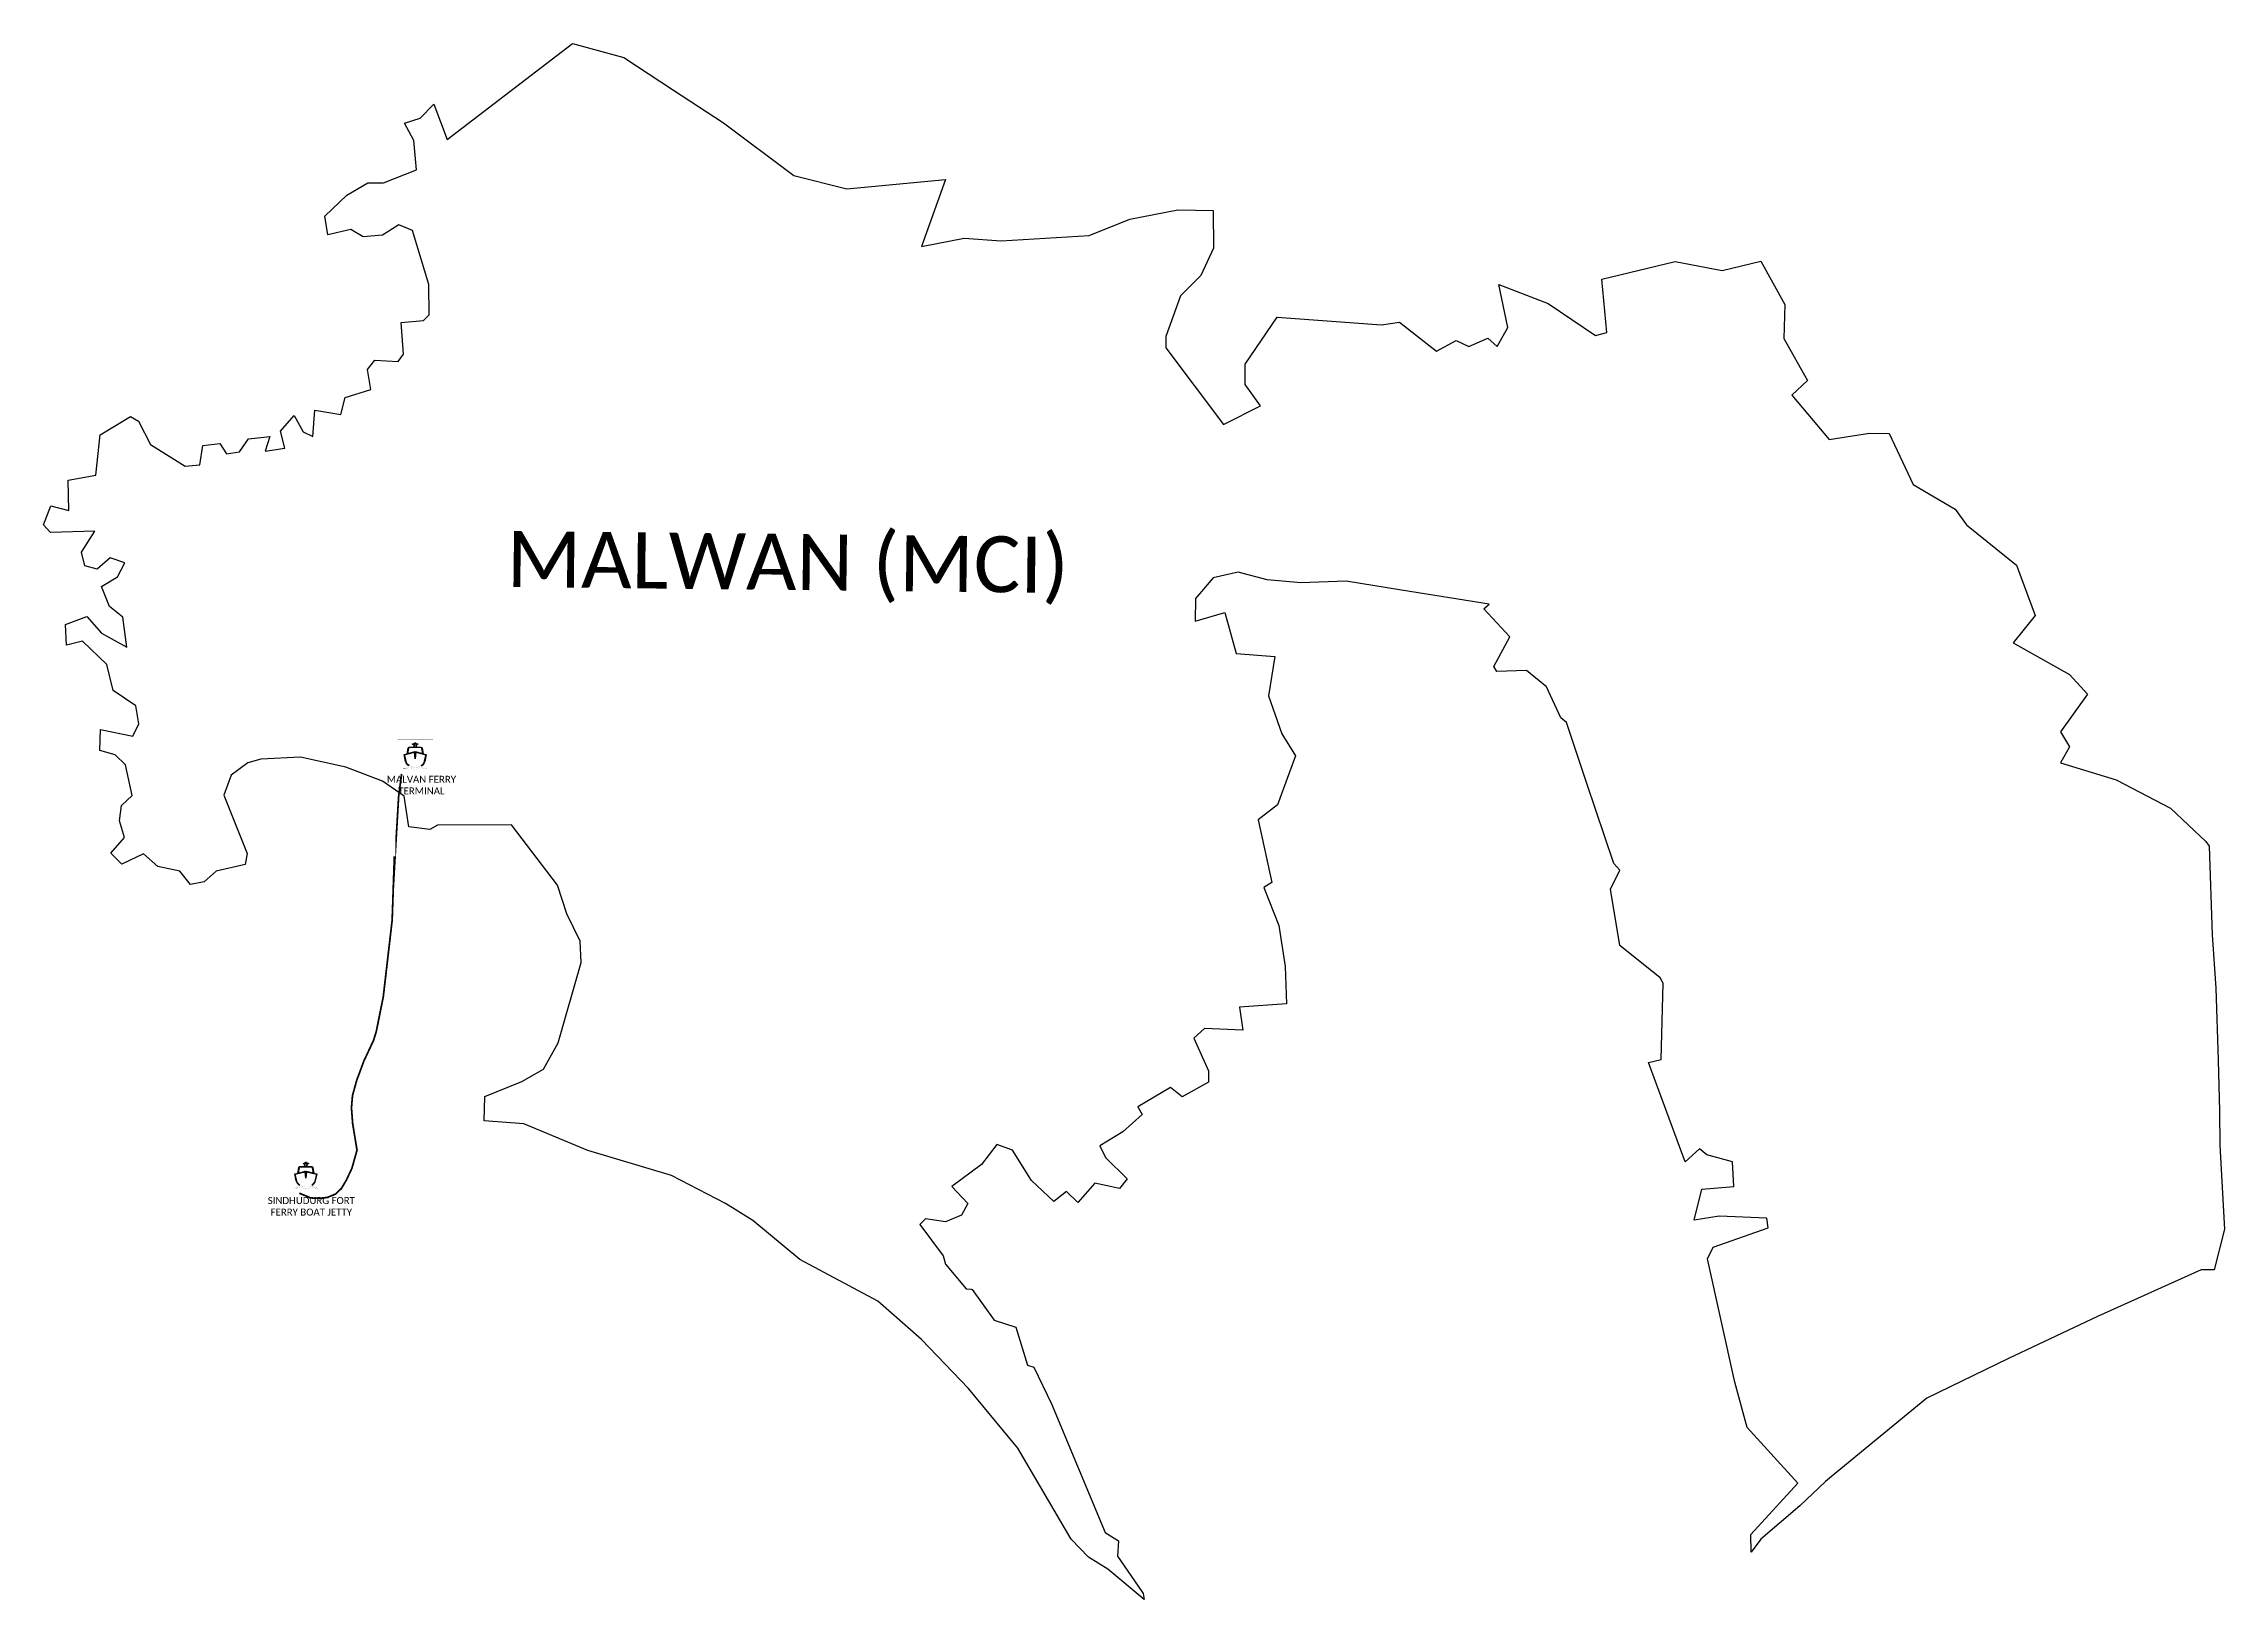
# Model space of a CAD drawing. Header units: metres. Extents: x 334693 to 340967, y 1773231 to 1777706.
import ezdxf

# ---------------------------------------------------------------- set-up
doc = ezdxf.new("R2010")
doc.units = ezdxf.units.M
doc.linetypes.add('DASHED2', pattern=[0.375, 0.25, -0.125])
for name, color, linetype in [('FERRY', 14, 'Continuous'), ('FERRY ROUTE', 5, 'Continuous'), ('JETTY TEXT', 7, 'Continuous'), ('VILLAGE NAME', 250, 'Continuous')]:
    doc.layers.add(name, color=color, linetype=linetype)

# ---------------------------------------------------------------- blocks, each defined once
blk = doc.blocks.new('TUYJYHJ')
h = blk.add_hatch(color=256)
h.dxf.hatch_style = 1
h.paths.add_polyline_path([(-17427, 33760, 0.3927863), (-17566, 33889), (-18045, 33889), (-18075, 34080), (-17901, 34205), (-17918, 34237), (-18098, 34237), (-18112, 34354), (-18272, 34355), (-18285, 34236), (-18465, 34234), (-18482, 34202), (-18306, 34078), (-18333, 33889), (-18821, 33889, 0.3808527), (-18952, 33762), (-19066, 33168), (-19383, 33085), (-19217, 32340, 0.1416171), (-18869, 31851, 0.0136089), (-18837, 31886, -0.1415696), (-19171, 32353), (-19326, 33051), (-18254, 33330), (-18191, 32633), (-18127, 33330), (-17055, 33051), (-17210, 32353, -0.1421711), (-17546, 31885, 0.0134174), (-17514, 31849, 0.1421217), (-17165, 32340), (-16999, 33085), (-17315, 33168)])
h.paths.add_polyline_path([(-17377, 33184), (-18191, 33396), (-19003, 33184), (-18894, 33755, -0.3875835), (-18819, 33831), (-17566, 33831, -0.4030462), (-17485, 33753)], flags=16)
h.paths.add_polyline_path([(-17522, 33276), (-18153, 33444, 0.1099752), (-18246, 33444), (-18863, 33280, -0.3953326), (-18920, 33345), (-18859, 33724, -0.2949015), (-18804, 33783), (-17594, 33782, -0.3365152), (-17524, 33736), (-17447, 33341, -0.3840616)], flags=0)
h.paths.add_polyline_path([(-18093, 33889), (-18286, 33889), (-18255, 34100), (-18379, 34188), (-18243, 34190), (-18230, 34308), (-18154, 34307), (-18140, 34190), (-18003, 34190), (-18126, 34101)], flags=16)
at = {"const_width": 10}
blk.add_lwpolyline([(-20070, 34743), (-16263, 34743), (-16263, 31059), (-20070, 31059)], close=True, dxfattribs=at)
at = {"flags": 128}
for points in [[(-18869, 31851, -0.1416171), (-19217, 32340), (-19383, 33085), (-19066, 33168), (-18952, 33762, -0.3808527), (-18821, 33889), (-18333, 33889), (-18306, 34078), (-18482, 34202), (-18465, 34234), (-18285, 34236), (-18272, 34355), (-18112, 34354), (-18112, 34354), (-18098, 34237), (-17918, 34237), (-17901, 34205), (-18075, 34080), (-18045, 33889), (-17565, 33889), (-17565, 33889, -0.3919775), (-17427, 33760), (-17315, 33168), (-16999, 33085), (-17165, 32340, -0.1421217), (-17514, 31849)], [(-18837, 31886, -0.1415696), (-19171, 32353), (-19326, 33051), (-18254, 33330)], [(-17377, 33184), (-17485, 33753, 0.4019781), (-17565, 33831), (-18819, 33831, 0.3875835), (-18894, 33755), (-19003, 33184)], [(-18127, 33330), (-17055, 33051), (-17210, 32353, -0.1421711), (-17546, 31885)]]:
    blk.add_lwpolyline(points, format="xyb", dxfattribs=at)
for points in [[(-19003, 33184), (-18191, 33396), (-17377, 33184)], [(-18286, 33889), (-18255, 34100), (-18379, 34188), (-18243, 34190), (-18230, 34308), (-18154, 34307), (-18140, 34190), (-18003, 34190), (-18126, 34101), (-18093, 33889)], [(-18093, 33889), (-18286, 33889)], [(-18127, 33330), (-18191, 32633), (-18254, 33330)]]:
    blk.add_lwpolyline(points, dxfattribs=at)
at = {"const_width": 10, "flags": 128}
blk.add_lwpolyline([(-17594, 33782, -0.3365152), (-17524, 33736), (-17447, 33341, -0.3840616), (-17522, 33276), (-18153, 33444, 0.1099752), (-18246, 33444), (-18863, 33280, -0.3953326), (-18920, 33345), (-18859, 33724, -0.2949015), (-18804, 33783)], format="xyb", close=True, dxfattribs=at)
at = {"const_width": 10}
blk.add_lwpolyline([(-19531, 31574, 0.2463985), (-18801, 31932, 0.4206168), (-17584, 31932, 0.244555), (-16847, 31572, -0.2283367), (-17585, 31739, -0.420789), (-18798, 31742, -0.2663096)], format="xyb", close=True, dxfattribs=at)

msp = doc.modelspace()

# ---------------------------------------------------------------- linework, layer by layer
at = {"color": 6}
msp.add_lwpolyline([(335731.6, 1777476.9), (335776.9, 1777491.8), (335816.5, 1777531.2), (335854.5, 1777430), (336214.7, 1777705.8), (336362.9, 1777666.1), (336506, 1777572.2), (336649.1, 1777478.2), (336851.4, 1777326.8), (337004, 1777288.3), (337288, 1777314.6), (337219, 1777122.7), (337341.5, 1777145.9), (337447.8, 1777138.9), (337701.4, 1777154.2), (337818, 1777201), (337956.1, 1777227.5), (338057.8, 1777225.5), (338058.7, 1777117.4), (338022.5, 1777038.6), (337964.3, 1776980.3), (337921.7, 1776863.5), (337921.5, 1776830.8), (338088.2, 1776610.2), (338194.3, 1776663.6), (338150.6, 1776724.9), (338150.3, 1776783.9), (338242.3, 1776919.4), (338542, 1776896.5), (338594.1, 1776905), (338700.4, 1776821.5), (338757.4, 1776851.6), (338793.9, 1776834.7), (338848.5, 1776858.4), (338875.3, 1776835), (338905.7, 1776889.5), (338880, 1777012.5), (339022.1, 1776958.7), (339158.1, 1776866), (339190.4, 1776875), (339176.5, 1777027.9), (339387, 1777079.4), (339522.7, 1777053.2), (339633.8, 1777080.5), (339702.8, 1776955.5), (339699.3, 1776857.9), (339767.6, 1776736.4), (339722.9, 1776694.8), (339829.9, 1776567.4), (339946.4, 1776585), (340002.5, 1776584.6), (340071.6, 1776437.7), (340192.9, 1776367.1), (340225.2, 1776321.5), (340369.1, 1776205.8), (340422.6, 1776060.9), (340359.8, 1775982.4), (340521.6, 1775890.7), (340573.2, 1775834.8), (340495.9, 1775725.8), (340521.5, 1775683.3), (340495.6, 1775637.5), (340655.7, 1775588.6), (340812.5, 1775507.1), (340913.8, 1775410.6), (340923.7, 1775396.9), (340932.2, 1775142.5), (340942.5, 1774988.9), (340948.8, 1774781.6), (340953.3, 1774634.9), (340953.9, 1774536), (340967.2, 1774295.7), (340938.1, 1774178.4), (340900.4, 1774178.4), (340602.5, 1774044.9), (340345.9, 1773924), (340111.1, 1773809.5), (339837, 1773584.5), (339819.6, 1773570.3), (339745.5, 1773499.4), (339633.8, 1773404.2), (339605.6, 1773366.8), (339605, 1773417.7), (339740.5, 1773565.1), (339594.6, 1773725.1), (339558.8, 1773855.1), (339480, 1774210.6), (339496.2, 1774243.6), (339654.9, 1774299.6), (339651, 1774327.2), (339514.2, 1774332.8), (339442.2, 1774321.9), (339464.2, 1774411), (339556, 1774418.6), (339552.4, 1774489.1), (339478, 1774509.3), (339457.5, 1774527.2), (339416.2, 1774489.5), (339310.2, 1774775.2), (339346.8, 1774784), (339352.7, 1775003.6), (339343.6, 1775019), (339227.5, 1775111.4), (339201.3, 1775273.7), (339228.2, 1775328.4), (339210.8, 1775347.2), (339133, 1775577.8), (339074.1, 1775752.7), (339058.2, 1775766.6), (339017.2, 1775855.8), (338959.1, 1775902.9), (338874.3, 1775900.1), (338865.6, 1775914.6), (338911.7, 1775999.5), (338837, 1776079.6), (338852.4, 1776093.2), (338599.6, 1776134.1), (338441, 1776159.7), (338310.1, 1776154.5), (338213.5, 1776163.1), (338130.3, 1776185.3), (338058.4, 1776168.9), (338007, 1776109.7), (338005.9, 1776044.3), (338091.9, 1776069.1), (338124, 1775951.2), (338235.6, 1775942.9), (338217.2, 1775830.1), (338255.6, 1775720.1), (338294.6, 1775657.1), (338242.9, 1775516.1), (338187.7, 1775472.8), (338226.8, 1775292.7), (338203.9, 1775278.3), (338247, 1775169.3), (338264.8, 1775050.8), (338268.7, 1774943.7), (338134.3, 1774933.9), (338143.4, 1774868.5), (338033.5, 1774872.7), (338002.4, 1774845.3), (338044.6, 1774751.2), (338044.5, 1774718.9), (337968.5, 1774676), (337935.7, 1774702.9), (337841.4, 1774647.6), (337853.7, 1774625.5), (337798.3, 1774575.2), (337731.9, 1774535.3), (337747.9, 1774501.7), (337810.4, 1774440.8), (337788.8, 1774412.6), (337717.9, 1774428.3), (337669.2, 1774372.5), (337636.3, 1774404), (337600.1, 1774375.2), (337535.3, 1774435.9), (337480.4, 1774522.6), (337436.1, 1774539.5), (337391.9, 1774481.4), (337306.1, 1774418.3), (337352.4, 1774369.8), (337334.4, 1774336.4), (337288.5, 1774316.7), (337230.6, 1774325.7), (337213.9, 1774309.4), (337281.4, 1774219.3), (337288.3, 1774195.4), (337347.1, 1774124.5), (337361.5, 1774122.9), (337364.4, 1774122.6), (337427.8, 1774034), (337490.5, 1774013.6), (337524.2, 1773904.7), (337542.6, 1773899.1), (337592.9, 1773793.5), (337747.5, 1773423.2), (337785.6, 1773399.3), (337782.4, 1773355.3), (337852.8, 1773253.6), (337856.8, 1773247.8), (337859.1, 1773230.8), (337755.5, 1773317.8), (337699.5, 1773352.4), (337649.4, 1773403.6), (337496.2, 1773665.5), (337354.1, 1773837.7), (337218.6, 1773977.9), (337093.6, 1774088.3), (336869.4, 1774208.1), (336734.1, 1774320.4), (336655.1, 1774369.3), (336499.5, 1774450.4), (336259.5, 1774521.8), (336074.7, 1774598.2), (335961, 1774607.5), (335962.4, 1774677.7), (336069.4, 1774720.1), (336131.1, 1774755.8), (336173.7, 1774831.6), (336239.7, 1775062.5), (336237, 1775124.5), (336199.1, 1775202.6), (336171.5, 1775285), (336039.7, 1775458.3), (335827, 1775457.4), (335804.3, 1775444.8), (335744.4, 1775452.5), (335731.2, 1775541.1), (335668.8, 1775584), (335563.1, 1775624.2), (335432.9, 1775653.4), (335318.4, 1775647.3), (335280.7, 1775637.1), (335233.5, 1775601.6), (335211.7, 1775544), (335279, 1775376.7), (335273.7, 1775344.4), (335189.9, 1775325.5), (335155.2, 1775294.4), (335116.1, 1775287), (335084.9, 1775325.9), (335021.8, 1775339.3), (334980.9, 1775375.4), (334918.2, 1775345.4), (334887.1, 1775377.2), (334925.9, 1775422.4), (334911.4, 1775469.9), (334918, 1775514.7), (334948.5, 1775543), (334929.5, 1775631), (334899.8, 1775660.1), (334854.9, 1775672.3), (334857.1, 1775732.5), (334949.7, 1775713.8), (334967.6, 1775748.9), (334958.7, 1775800.7), (334893.9, 1775844.8), (334875, 1775920.2), (334805.7, 1775986.8), (334759.8, 1775975.1), (334756.3, 1776035.3), (334817.7, 1776058.3), (334860.1, 1776009.7), (334933.3, 1775969.8), (334921.3, 1776056.5), (334883.2, 1776086.9), (334860.3, 1776144), (334906.2, 1776172.5), (334926.8, 1776211.9), (334884.7, 1776226.9), (334847.2, 1776194.3), (334812.1, 1776203.8), (334802, 1776242.9), (334840.6, 1776303.4), (334713.3, 1776299.5), (334693.5, 1776321.7), (334713.9, 1776376.4), (334765.9, 1776363), (334763.7, 1776449.7), (334843.3, 1776464.5), (334856.2, 1776580.8), (334943.8, 1776633.4), (334966.4, 1776619.6), (335000.6, 1776552.8), (335100.6, 1776490.7), (335142.6, 1776493.9), (335151.8, 1776549.9), (335200.8, 1776556), (335219.2, 1776525.4), (335257, 1776531.4), (335283.2, 1776569.4), (335344.7, 1776575.6), (335331.1, 1776533.4), (335387, 1776542.4), (335375.4, 1776591.2), (335414.1, 1776636.4), (335439.7, 1776589.1), (335467.9, 1776575.3), (335474.2, 1776651), (335548.5, 1776639.1), (335560.7, 1776688.2), (335634.6, 1776711.3), (335625.7, 1776768.6), (335646.4, 1776795.3), (335713.6, 1776791.8), (335728.8, 1776812.9), (335722.4, 1776903.9), (335786.6, 1776909.4), (335802.8, 1776925.9), (335802.1, 1777012.7), (335755.1, 1777168.2), (335715.7, 1777184.4), (335668.5, 1777155), (335612.8, 1777150.4), (335577.5, 1777170.7), (335511.5, 1777155.6), (335502.7, 1777209.3), (335566.2, 1777269.7), (335625.8, 1777305.5), (335671.3, 1777305.5), (335765.9, 1777342.9), (335758.9, 1777427.5), (335731.6, 1777476.9)], dxfattribs=at)
at = {"layer": 'FERRY ROUTE', "linetype": 'DASHED2', "ltscale": 200, "const_width": 5}
msp.add_lwpolyline([(335428.8, 1774399.1), (335456.2, 1774388), (335459.6, 1774385.8), (335486.3, 1774384.1), (335509.3, 1774386.9), (335533.8, 1774396.8), (335550.7, 1774413.5), (335565.2, 1774438.3), (335580.5, 1774471), (335595.1, 1774523.1), (335582.6, 1774598.8), (335579.1, 1774644.3), (335582.1, 1774680.1), (335594.3, 1774724.1), (335616.1, 1774782.8), (335617, 1774783.9), (335640.6, 1774834.4), (335641.6, 1774835.5), (335650.3, 1774863.4), (335670.6, 1774963.9), (335696.2, 1775184.5), (335702.5, 1775368.1), (335702.4, 1775352.6), (335702.3, 1775326.9), (335714.8, 1775540.3), (335723.4, 1775605.3)], dxfattribs=at)

# ---------------------------------------------------------------- block references
at = {"layer": 'FERRY', "xscale": 0.0266638455042826, "yscale": 0.0266638455042826, "zscale": 0.0266638455042826}
for p in [(336247.4, 1774778.7), (335932.8, 1773572.2)]:
    msp.add_blockref('TUYJYHJ', p, dxfattribs=at)

# ---------------------------------------------------------------- texts
at = {"layer": 'JETTY TEXT', "char_height": 20, "attachment_point": 1}
for s, width, insert in [('\\pxqc;{\\fCalibri|b0|i0|c0|p34;MALVAN FERRY TERMINAL}', 262.883, (335648.9, 1775599.7)), ('\\pxqc;{\\fCalibri|b0|i0|c0|p34;SINDHUDURG FORT FERRY BOAT JETTY}', 329.552, (335298.8, 1774388.1))]:
    msp.add_mtext_dynamic_manual_height_columns(s, width=width, gutter_width=1, heights=[54], dxfattribs=dict(at, insert=insert))
at = {"layer": 'VILLAGE NAME', "insert": (336026.4, 1776304.3), "char_height": 161.109, "attachment_point": 1, "rotation": 359.37415}
msp.add_mtext_dynamic_manual_height_columns('{\\fCalibri|b0|i0|c0|p34;MALWAN (MCI)}', width=1896.868, gutter_width=805.5, heights=[0], dxfattribs=at)

doc.saveas('drawing.dxf')
